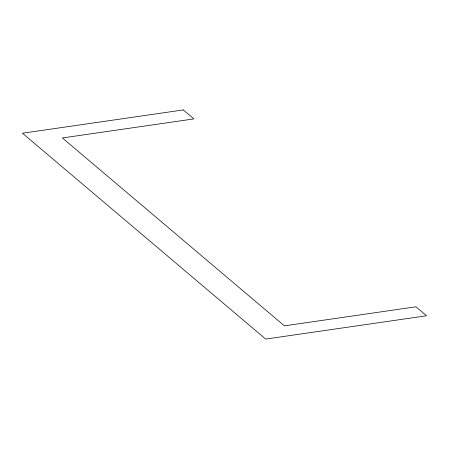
<?xml version="1.0" encoding="UTF-8"?>
<svg xmlns="http://www.w3.org/2000/svg" width="449" height="449" viewBox="0 0 449 449"><rect width="100%" height="100%" fill="white"/><g stroke="black" fill="none" stroke-linecap="round" stroke-linejoin="round"><path stroke-width="0.67" d="M183.327 109.921L22.45 133.23L265.673 339.079L426.55 315.77L415.948 306.796L284.391 325.856L62.377 137.955L193.929 118.895L183.327 109.921"/></g></svg>
